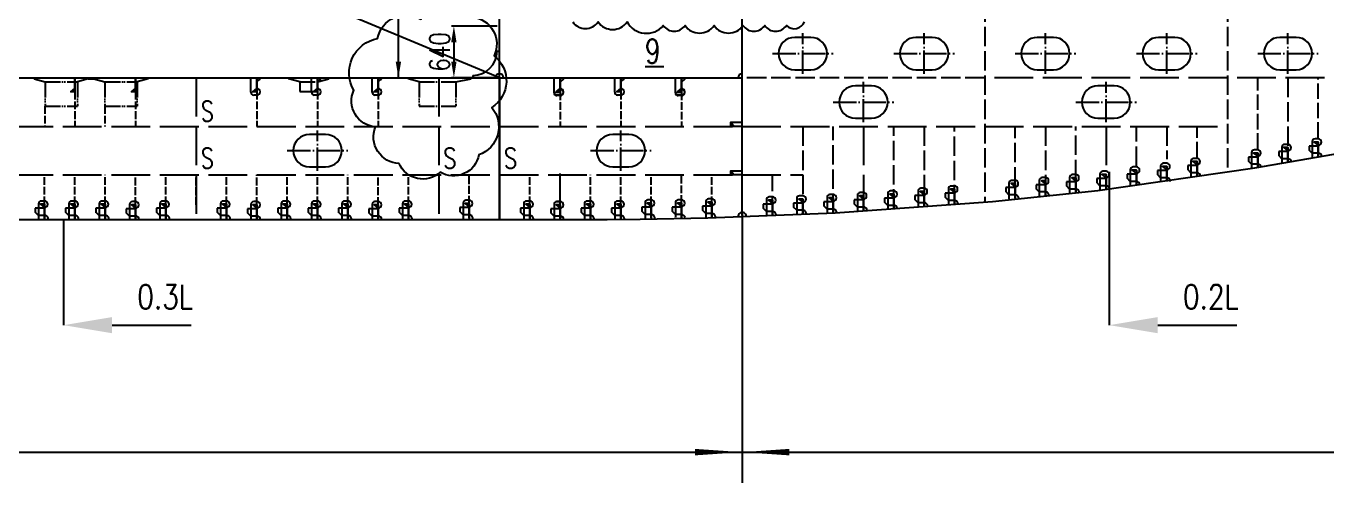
# Model space of a CAD drawing. Extents: x 373818 to 563892, y 592057 to 634257.
# Drawn here: x 517595 to 533682, y 602462 to 608110 of the extents above; entities that cross this region are included whole.
import ezdxf
from ezdxf.enums import TextEntityAlignment as Align

# ---------------------------------------------------------------- set-up
doc = ezdxf.new("R2010")
doc.units = 0
doc.header["$LTSCALE"] = 40
doc.header["$MEASUREMENT"] = 0
for name, pattern in [('ACAD_ISO02W100', [15, 12, -3]), ('ACAD_ISO04W100', [30.5, 24, -3, 0.5, -3]), ('ACAD_ISO05W100', [34, 24, -3, 0.5, -3, 0.5, -3])]:
    doc.linetypes.add(name, pattern=pattern)
doc.layers.get('0').update_dxf_attribs({"linetype": 'CONTINUOUS'})
doc.layers.get('DEFPOINTS').update_dxf_attribs({"linetype": 'CONTINUOUS'})
for name, color, linetype in [('01CONTINUOUS', 2, 'CONTINUOUS'), ('C-CEN', 4, 'ACAD_ISO04W100'), ('C-CON', 4, 'CONTINUOUS'), ('C-DAS', 4, 'ACAD_ISO02W100'), ('MODIFY', 7, 'CONTINUOUS'), ('Y-CON', 2, 'CONTINUOUS'), ('Y-DAS', 2, 'ACAD_ISO02W100')]:
    doc.layers.add(name, color=color, linetype=linetype)
doc.styles.add('ROMANS', font='romans.shx', dxfattribs={"width": 0.75, "height": 250, "bigfont": 'hzdx.shx'})
doc.dimstyles.new('DM-100', dxfattribs={"dimscale": 0, "dimtxt": 250, "dimasz": 200, "dimexe": 30, "dimexo": 30, "dimgap": 50, "dimtad": 1, "dimdec": 0, "dimzin": 0, "dimdsep": 46, "dimtxsty": 'ROMANS', "dimcen": 0, "dimclrd": 1, "dimclre": 1, "dimclrt": 1, "dimadec": 0, "dimazin": 0, "dimtfac": 1, "dimtdec": 0, "dimtmove": 0, "dimatfit": 3, "dimfxl": 1, "dimtolj": 1, "dimtzin": 0, "dimarcsym": 0})

# ---------------------------------------------------------------- blocks, each defined once
blk = doc.blocks.new('A$C3512239F')
at = {"color": 7, "linetype": 'ACAD_ISO04W100', "ltscale": 0.3}
for p, q in [((375, 0), (375, 500)), ((0, 250), (750, 250))]:
    blk.add_line(p, q, dxfattribs=at)
at = {"color": 7, "linetype": 'Continuous'}
for p, q in [((475, 450), (275, 450)), ((275, 50), (475, 50))]:
    blk.add_line(p, q, dxfattribs=at)
for centre, start, end in [((275, 250), 90, 270), ((475, 250), 270, 90)]:
    blk.add_arc(centre, 200, start, end, dxfattribs=at)
blk = doc.blocks.new('*D70')
at = {"color": 1, "linetype": 'ByBlock', "transparency": 16777216}
for p, q in [((523420, 609254), (522856, 609254)), ((522886, 609054), (522886, 608814)), ((523420, 608614), (522856, 608614))]:
    blk.add_line(p, q, dxfattribs=at)
for points in [[(522853, 609054), (522919, 609054), (522886, 609254)], [(522853, 608814), (522919, 608814), (522886, 608614)]]:
    blk.add_solid(points, dxfattribs=at)
at = {"layer": 'DEFPOINTS', "color": 0, "linetype": 'ByBlock', "transparency": 16777216}
for p in [(523450, 609254), (522886, 608614), (523450, 608614)]:
    blk.add_point(p, dxfattribs=at)
at = {"color": 1, "linetype": 'ByBlock', "transparency": 16777216, "insert": (522711, 608934), "char_height": 250, "attachment_point": 5, "rotation": 90, "style": 'ROMANS'}
blk.add_mtext('\\A1;640', dxfattribs=at)
blk = doc.blocks.new('A$C771200ED')
at = {"layer": 'C-CON', "linetype": 'ACAD_ISO05W100', "ltscale": 0.2}
for p, q in [((135, 350), (535, 350)), ((135, 50), (135, 350)), ((535, 50), (535, 350)), ((0, 12), (135, 50)), ((0, 12), (0, 0)), ((135, 50), (535, 50)), ((670, 12), (535, 50)), ((670, 12), (670, 0))]:
    blk.add_line(p, q, dxfattribs=at)

msp = doc.modelspace()

# ---------------------------------------------------------------- linework, layer by layer
for p, q in [((522200.3, 607469.9), (522200.3, 624969.9)), ((523420.3, 607799.9), (523450.3, 607799.9)), ((525253, 607609.9), (525482.5, 607609.9)), ((518365.3, 607457.9), (518435.3, 607457.9)), ((523120.3, 607499.9), (523120.3, 607469.9)), ((520450.3, 607256.7), (520410.3, 607256.7)), ((521200.3, 607256.7), (521160.3, 607256.7)), ((521950.3, 607256.7), (521910.3, 607256.7)), ((524200.3, 607256.7), (524160.3, 607256.7)), ((524200.3, 607249.9), (524160.3, 607249.9)), ((524200.3, 607249.9), (524160.3, 607249.9)), ((524950.3, 607256.7), (524910.3, 607256.7)), ((525700.3, 607256.7), (525660.3, 607256.7)), ((525700.3, 607249.9), (525660.3, 607249.9)), ((525700.3, 607249.9), (525660.3, 607249.9)), ((526310.3, 606919.9), (526450.3, 606919.9)), ((533200.3, 606647.3), (533160.3, 606647.3)), ((533575.3, 606716.2), (533535.3, 606716.2)), ((532825.3, 606579.9), (532785.3, 606579.9)), ((531325.3, 606368.1), (531285.3, 606368.1)), ((531700.3, 606413.9), (531660.3, 606413.9)), ((532075.3, 606474), (532035.3, 606474)), ((526310.3, 606319.9), (526450.3, 606319.9)), ((529825.3, 606202.2), (529785.3, 606202.2)), ((530200.3, 606237.6), (530160.3, 606237.6)), ((530575.3, 606273.3), (530535.3, 606273.3)), ((530950.3, 606315.2), (530910.3, 606315.2)), ((530990.1, 606309.8), (530990.1, 604412.6)), ((527200.3, 606011.4), (527160.3, 606011.4)), ((527575.3, 606025.7), (527535.3, 606025.7)), ((527950.3, 606051.7), (527910.3, 606051.7)), ((528325.5, 606071.5), (528285.5, 606071.5)), ((528700.3, 606105.5), (528660.3, 606105.5)), ((529075.3, 606132.4), (529035.3, 606132.4)), ((517825.3, 605947), (517785.3, 605947)), ((518200.3, 605947), (518160.3, 605947)), ((518575.3, 605947), (518535.3, 605947)), ((518950.3, 605940.3), (518910.3, 605940.3)), ((519325.3, 605947), (519285.3, 605947)), ((520075.3, 605947), (520035.3, 605947)), ((520450.3, 605940.3), (520410.3, 605940.3)), ((520825.3, 605947), (520785.3, 605947)), ((521200.3, 605947), (521160.3, 605947)), ((521575.3, 605947), (521535.3, 605947)), ((521950.3, 605940.3), (521910.3, 605940.3)), ((522325.3, 605947), (522285.3, 605947)), ((523075.3, 605957), (523035.3, 605957)), ((523825.3, 605947), (523785.3, 605947)), ((523825.3, 605947), (523785.3, 605947)), ((524200.3, 605939.9), (524160.3, 605939.9)), ((524200.3, 605938.6), (524160.3, 605938.6)), ((524575.3, 605947), (524535.3, 605947)), ((524575.3, 605947), (524535.3, 605947)), ((524950.3, 605947), (524910.3, 605947)), ((525325.3, 605960.4), (525285.3, 605960.4)), ((525700.3, 605959.7), (525660.3, 605959.7)), ((526075.3, 605973.3), (526035.3, 605973.3)), ((526825.3, 605997.1), (526785.3, 605997.1)), ((518060, 605719.9), (518060, 604412.6)), ((526450.3, 605814.4), (526450.3, 602462.2)), ((451450.3, 602843.3), (526450.3, 602843.3)), ((526450.3, 602843.3), (561030.3, 602843.3))]:
    msp.add_line(p, q)
at = {"color": 7, "ltscale": 0.2}
for p, q in [((520375.3, 607291.7), (520375.3, 607469.9)), ((521125.3, 607291.7), (521125.3, 607469.9)), ((521875.3, 607291.7), (521875.3, 607469.9)), ((524125.3, 607291.7), (524125.3, 607469.9)), ((524125.3, 607284.9), (524125.3, 607463.1)), ((524125.3, 607284.9), (524125.3, 607463.1)), ((524875.3, 607291.7), (524875.3, 607469.9)), ((525625.3, 607291.7), (525625.3, 607469.9)), ((525625.3, 607284.9), (525625.3, 607463.1)), ((525625.3, 607284.9), (525625.3, 607463.1)), ((533500.3, 606681.2), (533500.3, 606476.2)), ((532825.3, 606490.5), (532710.3, 606490.5)), ((532710.3, 606490.5), (532710.3, 606440.9)), ((532750.3, 606544.9), (532750.3, 606339.9)), ((533200.3, 606557.9), (533085.3, 606557.9)), ((533085.3, 606557.9), (533085.3, 606508.3)), ((533125.3, 606468.3), (533085.3, 606508.3)), ((533125.3, 606612.3), (533125.3, 606407.2)), ((533575.3, 606626.8), (533460.3, 606626.8)), ((533460.3, 606626.8), (533460.3, 606577.2)), ((533500.3, 606537.2), (533460.3, 606577.2)), ((533575.3, 606537.2), (533500.3, 606537.2)), ((531250.3, 606333.1), (531250.3, 606129.6)), ((531700.3, 606324.4), (531585.3, 606324.4)), ((531585.3, 606324.4), (531585.3, 606274.9)), ((531625.3, 606378.9), (531625.3, 606186.7)), ((532075.3, 606384.6), (531960.3, 606384.6)), ((531960.3, 606384.6), (531960.3, 606335)), ((532000.3, 606295), (531960.3, 606335)), ((532000.3, 606439), (532000.3, 606233.9)), ((532750.3, 606400.9), (532710.3, 606440.9)), ((532825.3, 606400.9), (532750.3, 606400.9)), ((533200.3, 606468.3), (533125.3, 606468.3)), ((529750.3, 606167.2), (529750.3, 605975)), ((530125.3, 606202.6), (530125.3, 606010.5)), ((530575.3, 606183.8), (530460.3, 606183.8)), ((530460.3, 606183.8), (530460.3, 606134.3)), ((530500.3, 606238.3), (530500.3, 606046.1)), ((530950.3, 606225.7), (530835.3, 606225.7)), ((530835.3, 606225.7), (530835.3, 606176.1)), ((530875.3, 606136.1), (530835.3, 606176.1)), ((530875.3, 606280.2), (530875.3, 606088)), ((531325.3, 606278.6), (531210.3, 606278.6)), ((531210.3, 606278.6), (531210.3, 606229.1)), ((531250.3, 606189.1), (531210.3, 606229.1)), ((531325.3, 606189.1), (531250.3, 606189.1)), ((531625.3, 606234.9), (531585.3, 606274.9)), ((531700.3, 606234.9), (531625.3, 606234.9)), ((532075.3, 606295), (532000.3, 606295)), ((527875.3, 606016.7), (527875.3, 605824.6)), ((528250.5, 606036.5), (528250.5, 605846.1)), ((528585.3, 606016.1), (528585.3, 605966.5)), ((528700.3, 606016.1), (528585.3, 606016.1)), ((528625.3, 606070.5), (528625.3, 605878.4)), ((529075.3, 606043), (528960.3, 606043)), ((528960.3, 606043), (528960.3, 605993.4)), ((529000.3, 606097.4), (529000.3, 605905.3)), ((529825.3, 606112.7), (529710.3, 606112.7)), ((529710.3, 606112.7), (529710.3, 606063.2)), ((529750.3, 606023.2), (529710.3, 606063.2)), ((529825.3, 606023.2), (529750.3, 606023.2)), ((530200.3, 606148.2), (530085.3, 606148.2)), ((530085.3, 606148.2), (530085.3, 606098.6)), ((530125.3, 606058.6), (530085.3, 606098.6)), ((530200.3, 606058.6), (530125.3, 606058.6)), ((530500.3, 606094.3), (530460.3, 606134.3)), ((530575.3, 606094.3), (530500.3, 606094.3)), ((530950.3, 606136.1), (530875.3, 606136.1)), ((517825.3, 605857.6), (517710.3, 605857.6)), ((517710.3, 605857.6), (517710.3, 605808)), ((517750.3, 605912), (517750.3, 605719.9)), ((518085.3, 605857.6), (518085.3, 605808)), ((518200.3, 605857.6), (518085.3, 605857.6)), ((518125.3, 605912), (518125.3, 605719.9)), ((518575.3, 605857.6), (518460.3, 605857.6)), ((518460.3, 605857.6), (518460.3, 605808)), ((518460.3, 605850.1), (518460.3, 605800.6)), ((518500.3, 605912), (518500.3, 605719.9)), ((518950.3, 605850.8), (518835.3, 605850.8)), ((518835.3, 605850.8), (518835.3, 605801.3)), ((518875.3, 605905.3), (518875.3, 605727.1)), ((519325.3, 605857.6), (519210.3, 605857.6)), ((519210.3, 605857.6), (519210.3, 605808)), ((519250.3, 605912), (519250.3, 605719.9)), ((520075.3, 605857.6), (519960.3, 605857.6)), ((519960.3, 605857.6), (519960.3, 605808)), ((520000.3, 605912), (520000.3, 605719.9)), ((520450.3, 605850.8), (520335.3, 605850.8)), ((520335.3, 605850.8), (520335.3, 605801.3)), ((520375.3, 605905.3), (520375.3, 605727.1)), ((520825.3, 605857.6), (520710.3, 605857.6)), ((520710.3, 605857.6), (520710.3, 605808)), ((520750.3, 605912), (520750.3, 605719.9)), ((521085.3, 605857.6), (521085.3, 605808)), ((521200.3, 605857.6), (521085.3, 605857.6)), ((521125.3, 605912), (521125.3, 605719.9)), ((521575.3, 605857.6), (521460.3, 605857.6)), ((521460.3, 605857.6), (521460.3, 605808)), ((521460.3, 605850.1), (521460.3, 605800.6)), ((521500.3, 605912), (521500.3, 605719.9)), ((521835.3, 605850.8), (521835.3, 605801.3)), ((521950.3, 605850.8), (521835.3, 605850.8)), ((521875.3, 605905.3), (521875.3, 605727.1)), ((522210.3, 605857.6), (522210.3, 605808)), ((522325.3, 605857.6), (522210.3, 605857.6)), ((522250.3, 605912), (522250.3, 605719.9)), ((523075.3, 605867.6), (522960.3, 605867.6)), ((522960.3, 605867.6), (522960.3, 605818)), ((523000.3, 605922), (523000.3, 605729.9)), ((523710.3, 605857.6), (523710.3, 605808)), ((523710.3, 605857.6), (523710.3, 605808)), ((523825.3, 605857.6), (523710.3, 605857.6)), ((523825.3, 605857.6), (523710.3, 605857.6)), ((523750.3, 605912), (523750.3, 605719.9)), ((523750.3, 605912), (523750.3, 605719.9)), ((524200.3, 605850.4), (524085.3, 605850.4)), ((524085.3, 605850.4), (524085.3, 605800.9)), ((524200.3, 605849.1), (524085.3, 605849.1)), ((524085.3, 605849.1), (524085.3, 605799.6)), ((524125.3, 605904.9), (524125.3, 605726.7)), ((524125.3, 605903.6), (524125.3, 605725.4)), ((524575.3, 605857.6), (524460.3, 605857.6)), ((524460.3, 605857.6), (524460.3, 605808)), ((524575.3, 605857.6), (524460.3, 605857.6)), ((524460.3, 605857.6), (524460.3, 605808)), ((524500.3, 605912), (524500.3, 605719.9)), ((524500.3, 605912), (524500.3, 605719.9)), ((524950.3, 605857.6), (524835.3, 605857.6)), ((524835.3, 605857.6), (524835.3, 605808)), ((524875.3, 605912), (524875.3, 605719.9)), ((525210.3, 605870.9), (525210.3, 605821.4)), ((525325.3, 605870.9), (525210.3, 605870.9)), ((525250.3, 605925.4), (525250.3, 605733.2)), ((525585.3, 605870.2), (525585.3, 605820.7)), ((525700.3, 605870.2), (525585.3, 605870.2)), ((525625.3, 605924.7), (525625.3, 605746.5)), ((525960.3, 605883.6), (525960.3, 605834)), ((526075.3, 605883.6), (525960.3, 605883.6)), ((526000.3, 605938.3), (526000.3, 605746.2)), ((526710.3, 605907.7), (526710.3, 605858.1)), ((526825.3, 605907.7), (526710.3, 605907.7)), ((526750.3, 605818.1), (526710.3, 605858.1)), ((526750.3, 605962.1), (526750.3, 605770)), ((527085.3, 605921.9), (527085.3, 605872.4)), ((527200.3, 605921.9), (527085.3, 605921.9)), ((527125.3, 605832.4), (527085.3, 605872.4)), ((527125.3, 605976.4), (527125.3, 605784.2)), ((527460.3, 605936.2), (527460.3, 605886.7)), ((527575.3, 605936.2), (527460.3, 605936.2)), ((527500.3, 605846.7), (527460.3, 605886.7)), ((527500.3, 605990.7), (527500.3, 605798.5)), ((527575.3, 605846.7), (527500.3, 605846.7)), ((527835.3, 605962.3), (527835.3, 605912.7)), ((527950.3, 605962.3), (527835.3, 605962.3)), ((527875.3, 605872.7), (527835.3, 605912.7)), ((527950.3, 605872.7), (527875.3, 605872.7)), ((528210.5, 605982), (528210.5, 605932.5)), ((528325.5, 605982), (528210.5, 605982)), ((528250.5, 605892.5), (528210.5, 605932.5)), ((528325.5, 605892.5), (528250.5, 605892.5)), ((528625.3, 605926.5), (528585.3, 605966.5)), ((528700.3, 605926.5), (528625.3, 605926.5)), ((529000.3, 605953.4), (528960.3, 605993.4)), ((529075.3, 605953.4), (529000.3, 605953.4)), ((517750.3, 605768), (517710.3, 605808)), ((517825.3, 605768), (517750.3, 605768)), ((518125.3, 605768), (518085.3, 605808)), ((518200.3, 605768), (518125.3, 605768)), ((518500.3, 605768), (518460.3, 605808)), ((518575.3, 605768), (518500.3, 605768)), ((518875.3, 605761.3), (518835.3, 605801.3)), ((518950.3, 605761.3), (518875.3, 605761.3)), ((519250.3, 605768), (519210.3, 605808)), ((519325.3, 605768), (519250.3, 605768)), ((520000.3, 605768), (519960.3, 605808)), ((520075.3, 605768), (520000.3, 605768)), ((520375.3, 605761.3), (520335.3, 605801.3)), ((520450.3, 605761.3), (520375.3, 605761.3)), ((520750.3, 605768), (520710.3, 605808)), ((520825.3, 605768), (520750.3, 605768)), ((521125.3, 605768), (521085.3, 605808)), ((521200.3, 605768), (521125.3, 605768)), ((521500.3, 605768), (521460.3, 605808)), ((521575.3, 605768), (521500.3, 605768)), ((521875.3, 605761.3), (521835.3, 605801.3)), ((521950.3, 605761.3), (521875.3, 605761.3)), ((522250.3, 605768), (522210.3, 605808)), ((522325.3, 605768), (522250.3, 605768)), ((523000.3, 605778), (522960.3, 605818)), ((523075.3, 605778), (523000.3, 605778)), ((523750.3, 605768), (523710.3, 605808)), ((523750.3, 605768), (523710.3, 605808)), ((523825.3, 605768), (523750.3, 605768)), ((523825.3, 605768), (523750.3, 605768)), ((524125.3, 605760.9), (524085.3, 605800.9)), ((524125.3, 605759.6), (524085.3, 605799.6)), ((524200.3, 605760.9), (524125.3, 605760.9)), ((524200.3, 605759.6), (524125.3, 605759.6)), ((524500.3, 605768), (524460.3, 605808)), ((524500.3, 605768), (524460.3, 605808)), ((524575.3, 605768), (524500.3, 605768)), ((524575.3, 605768), (524500.3, 605768)), ((524875.3, 605768), (524835.3, 605808)), ((524950.3, 605768), (524875.3, 605768)), ((525250.3, 605781.4), (525210.3, 605821.4)), ((525325.3, 605781.4), (525250.3, 605781.4)), ((525625.3, 605780.7), (525585.3, 605820.7)), ((525700.3, 605780.7), (525625.3, 605780.7)), ((526000.3, 605794), (525960.3, 605834)), ((526075.3, 605794), (526000.3, 605794)), ((526825.3, 605818.1), (526750.3, 605818.1)), ((527200.3, 605832.4), (527125.3, 605832.4))]:
    msp.add_line(p, q, dxfattribs=at)
at = {"color": 0, "linetype": 'ByBlock'}
for p, q in [((518660, 604412.6), (519638.4, 604412.6)), ((531590.1, 604412.6), (532568.5, 604412.6))]:
    msp.add_line(p, q, dxfattribs=at)
for points in [[(526450.3, 602843.3, 0, 80, 0), (525868.1, 602843.3, 80, 80, 0)], [(526450.3, 602843.3, 0, 80, 0), (527032.5, 602843.3, 80, 80, 0)]]:
    msp.add_lwpolyline(points, format="xyseb")
for centre, radius, start, end in [((523120.3, 607799.9), 300, 270, 360), ((520410.3, 607291.7), 35, 180, 270), ((520450.3, 607296.7), 40, 270, 90), ((521160.3, 607291.7), 35, 180, 270), ((521200.3, 607296.7), 40, 270, 90), ((521910.3, 607291.7), 35, 180, 270), ((521950.3, 607296.7), 40, 270, 90), ((524160.3, 607291.7), 35, 180, 270), ((524200.3, 607296.7), 40, 270, 90), ((524200.3, 607289.9), 40, 270, 90), ((524200.3, 607289.9), 40, 270, 90), ((524910.3, 607291.7), 35, 180, 270), ((524950.3, 607296.7), 40, 270, 90), ((525660.3, 607291.7), 35, 180, 270), ((525700.3, 607296.7), 40, 270, 90), ((525700.3, 607289.9), 40, 270, 90), ((525700.3, 607289.9), 40, 270, 90), ((524160.3, 607284.9), 35, 180, 270), ((524160.3, 607284.9), 35, 180, 270), ((525660.3, 607284.9), 35, 180, 270), ((525660.3, 607284.9), 35, 180, 270), ((533160.3, 606612.3), 35, 90, 180), ((533200.3, 606607.3), 40, 270, 90), ((533535.3, 606681.2), 35, 90, 180), ((533575.3, 606676.2), 40, 270, 90), ((532785.3, 606544.9), 35, 90, 180), ((532825.3, 606539.9), 40, 270, 90), ((531285.3, 606333.1), 35, 90, 180), ((531325.3, 606328.1), 40, 270, 90), ((531660.3, 606378.9), 35, 90, 180), ((531700.3, 606373.9), 40, 270, 90), ((532035.3, 606439), 35, 90, 180), ((532075.3, 606434), 40, 270, 90), ((529785.3, 606167.2), 35, 90, 180), ((529825.3, 606162.2), 40, 270, 90), ((530160.3, 606202.6), 35, 90, 180), ((530200.3, 606197.6), 40, 270, 90), ((530535.3, 606238.3), 35, 90, 180), ((530575.3, 606233.3), 40, 270, 90), ((530910.3, 606280.2), 35, 90, 180), ((530950.3, 606275.2), 40, 270, 90), ((527160.3, 605976.4), 35, 90, 180), ((527200.3, 605971.4), 40, 270, 90), ((527535.3, 605990.7), 35, 90, 180), ((527575.3, 605985.7), 40, 270, 90), ((527910.3, 606016.7), 35, 90, 180), ((527950.3, 606011.7), 40, 270, 90), ((528285.5, 606036.5), 35, 90, 180), ((528325.5, 606031.5), 40, 270, 90), ((528660.3, 606070.5), 35, 90, 180), ((528700.3, 606065.5), 40, 270, 90), ((529035.3, 606097.4), 35, 90, 180), ((529075.3, 606092.4), 40, 270, 90), ((517785.3, 605912), 35, 90, 180), ((517825.3, 605907), 40, 270, 90), ((518160.3, 605912), 35, 90, 180), ((518200.3, 605907), 40, 270, 90), ((518535.3, 605912), 35, 90, 180), ((518575.3, 605907), 40, 270, 90), ((518910.3, 605905.3), 35, 90, 180), ((518950.3, 605900.3), 40, 270, 90), ((519285.3, 605912), 35, 90, 180), ((519325.3, 605907), 40, 270, 90), ((520035.3, 605912), 35, 90, 180), ((520075.3, 605907), 40, 270, 90), ((520410.3, 605905.3), 35, 90, 180), ((520450.3, 605900.3), 40, 270, 90), ((520785.3, 605912), 35, 90, 180), ((520825.3, 605907), 40, 270, 90), ((521160.3, 605912), 35, 90, 180), ((521200.3, 605907), 40, 270, 90), ((521535.3, 605912), 35, 90, 180), ((521575.3, 605907), 40, 270, 90), ((521910.3, 605905.3), 35, 90, 180), ((521950.3, 605900.3), 40, 270, 90), ((522285.3, 605912), 35, 90, 180), ((522325.3, 605907), 40, 270, 90), ((523035.3, 605922), 35, 90, 180), ((523075.3, 605917), 40, 270, 90), ((523785.3, 605912), 35, 90, 180), ((523785.3, 605912), 35, 90, 180), ((523825.3, 605907), 40, 270, 90), ((523825.3, 605907), 40, 270, 90), ((524160.3, 605904.9), 35, 90, 180), ((524160.3, 605903.6), 35, 90, 180), ((524200.3, 605899.9), 40, 270, 90), ((524200.3, 605898.6), 40, 270, 90), ((524535.3, 605912), 35, 90, 180), ((524535.3, 605912), 35, 90, 180), ((524575.3, 605907), 40, 270, 90), ((524575.3, 605907), 40, 270, 90), ((524910.3, 605912), 35, 90, 180), ((524950.3, 605907), 40, 270, 90), ((525285.3, 605925.4), 35, 90, 180), ((525325.3, 605920.4), 40, 270, 90), ((525660.3, 605924.7), 35, 90, 180), ((525700.3, 605919.7), 40, 270, 90), ((526035.3, 605938.3), 35, 90, 180), ((526075.3, 605933.3), 40, 270, 90), ((526785.3, 605962.1), 35, 90, 180), ((526825.3, 605957.1), 40, 270, 90)]:
    msp.add_arc(centre, radius, start, end)
at = {"color": 7, "ltscale": 0.2}
for centre, start, end in [((520450.3, 607480.7), 270, 346.1274), ((521200.3, 607480.7), 270, 346.1274), ((521950.3, 607480.7), 270, 346.1274), ((524200.3, 607473.9), 270, 354.89379), ((524950.3, 607480.7), 270, 346.1274), ((525700.3, 607473.9), 270, 354.89379), ((533575.3, 606492.2), 5.85431, 90), ((532825.3, 606355.9), 5.85431, 90), ((533200.3, 606423.3), 5.85431, 90), ((531325.3, 606144.1), 4.65241, 90), ((531700.3, 606189.9), 355.97755, 90), ((532075.3, 606250), 5.85431, 90), ((529825.3, 605978.2), 355.97755, 90), ((530200.3, 606013.6), 355.97755, 90), ((530575.3, 606049.3), 355.97755, 90), ((530950.3, 606091.2), 355.97755, 90), ((527575.3, 605801.7), 355.97755, 90), ((527950.3, 605827.7), 0.09199, 90), ((528325.5, 605847.5), 12.49614, 90), ((528700.3, 605881.5), 0.09199, 90), ((529075.3, 605908.4), 355.97755, 90), ((517825.3, 605723), 355.97755, 90), ((518200.3, 605723), 355.97755, 90), ((518575.3, 605723), 355.97755, 90), ((518950.3, 605716.3), 4.59882, 90), ((519325.3, 605723), 355.97755, 90), ((520075.3, 605723), 355.97755, 90), ((520450.3, 605716.3), 4.59882, 90), ((520825.3, 605723), 355.97755, 90), ((521200.3, 605723), 355.97755, 90), ((521575.3, 605723), 355.97755, 90), ((521950.3, 605716.3), 4.59882, 90), ((522325.3, 605723), 355.97755, 90), ((523075.3, 605733), 355.97755, 90), ((523825.3, 605723), 355.97755, 90), ((523825.3, 605723), 355.97755, 90), ((524200.3, 605715.9), 360, 90), ((524200.3, 605714.6), 6.77748, 90), ((524575.3, 605723), 355.97755, 90), ((524575.3, 605723), 355.97755, 90), ((524950.3, 605723), 355.97755, 90), ((525325.3, 605736.4), 355.97755, 90), ((525700.3, 605735.7), 7.3372, 90), ((526075.3, 605749.3), 355.97755, 90), ((526825.3, 605773.1), 355.97755, 90), ((527200.3, 605787.4), 355.97755, 90)]:
    msp.add_arc(centre, 45, start, end, dxfattribs=at)
at = {"color": 1, "linetype": 'ByBlock'}
msp.add_solid([(522167, 607669.9), (522233.7, 607669.9), (522200.3, 607469.9)], dxfattribs=at)
at = {"color": 0, "linetype": 'ByBlock'}
for points in [[(518660, 604512.6), (518660, 604312.6), (518060, 604412.6)], [(531590.1, 604512.6), (531590.1, 604312.6), (530990.1, 604412.6)]]:
    msp.add_solid(points, dxfattribs=at)
at = {"layer": '01CONTINUOUS'}
for p, q in [((526450.3, 605769.8), (526450.3, 626684.1)), ((523450.3, 605719.9), (523450.3, 625119.9)), ((450690.3, 607469.9), (526450.3, 607469.9)), ((451450.3, 607469.9), (526450.3, 607469.9)), ((455541.2, 605719.9), (524572.1, 605719.9))]:
    msp.add_line(p, q, dxfattribs=at)
msp.add_lwpolyline([(476450.3, 605719.9), (515850.3, 605719.9), (517850.3, 605719.9), (521100.3, 605719.9), (522983.4, 605719.9), (524350.3, 605719.9), (524553.2, 605719.9), (524570.9, 605719.9), (524780.5, 605720.4), (525187.7, 605723.5), (526024.6, 605739.5), (527600.3, 605799.5), (529546.3, 605939.1), (530850.3, 606079), (532788.3, 606356.4), (534100.3, 606585.7)], dxfattribs=at)
at = {"layer": 'C-CEN', "ltscale": 2}
msp.add_line((523450.3, 607469.9), (481450.3, 624969.9), dxfattribs=at)
at = {"layer": 'C-CON', "linetype": 'ACAD_ISO05W100', "ltscale": 0.2}
for p, q in [((520839.5, 607457.9), (520839.5, 607469.9)), ((520979.5, 607419.9), (520839.5, 607457.9)), ((521199.5, 607419.9), (521339.5, 607457.9)), ((521339.5, 607457.9), (521339.5, 607469.9)), ((522320.3, 607457.9), (522320.3, 607469.9)), ((522320.3, 607457.9), (522320.3, 607469.9)), ((522455.3, 607419.9), (522320.3, 607457.9)), ((522455.3, 607419.9), (522320.3, 607457.9)), ((522910.3, 607419.9), (523100.3, 607457.9)), ((523100.3, 607457.9), (523100.3, 607469.9)), ((523100.3, 607457.9), (523100.3, 607469.9)), ((520979.5, 607419.9), (520979.5, 607299.9)), ((520979.5, 607419.9), (521199.5, 607419.9)), ((520979.5, 607299.9), (521199.5, 607299.9)), ((521199.5, 607419.9), (521199.5, 607299.9)), ((522455.3, 607419.9), (522910.3, 607419.9)), ((522455.3, 607419.9), (522455.3, 607119.9)), ((522455.3, 607419.9), (522455.3, 607119.9)), ((522910.3, 607419.9), (522910.3, 607119.9)), ((522910.3, 607419.9), (522910.3, 607119.9)), ((522455.3, 607119.9), (522910.3, 607119.9))]:
    msp.add_line(p, q, dxfattribs=at)
at = {"layer": 'C-CON'}
for centre, start, end in [((523450.3, 607469.9), 0, 180), ((526450.3, 607469.9), 90, 180), ((526450.3, 607469.9), 90, 180), ((526451.5, 605755.7), 3.0374, 183.71756)]:
    msp.add_arc(centre, 50, start, end, dxfattribs=at)
at = {"layer": 'C-DAS'}
for p, q in [((535450.3, 607469.9), (529450.3, 607469.9)), ((451450.3, 606869.9), (532450.3, 606869.9)), ((451450.3, 606269.9), (527200.3, 606269.9))]:
    msp.add_line(p, q, dxfattribs=at)
at = {"layer": 'MODIFY', "color": 1, "linetype": 'Continuous'}
msp.add_lwpolyline([(522209.2, 606410.7, -0.5205671), (521916, 606863.4, -0.5205671), (521649.4, 607316, -0.5205671), (521942.7, 607955.1, -0.5205671), (522475.8, 608194.7, -0.5205671), (523115.5, 608221.3, -0.5205671), (523382.1, 607742, -0.5205671), (523355.4, 607103, -0.5205671), (523195.5, 606517.2, -0.5205671), (522715.7, 606304.2, -0.5205671), (522209.2, 606410.7)], format="xyb", close=True, dxfattribs=at)
msp.add_lwpolyline([(524356.2, 608160.2, 0.5205671), (524669.7, 608160.2, 0.5205671), (525028, 608160.2, 0.5205671), (525475.8, 608115.5, 0.5205671), (525744.5, 608115.5, 0.5205671), (526102.8, 608115.5, 0.5205671), (526461.1, 608115.5, 0.5205671), (526729.8, 608115.5, 0.5205671), (526998.5, 608115.5, 0.5205671), (527222.4, 608160.2, 0.5205671)], format="xyb", dxfattribs=at)
at = {"layer": 'Y-CON'}
for p, q in [((518200.3, 607296.7), (518200.3, 607469.9)), ((518950.3, 607296.7), (518950.3, 607469.9)), ((520450.3, 607296.7), (520450.3, 607469.9)), ((521200.3, 607296.7), (521200.3, 607469.9)), ((521950.3, 607296.7), (521950.3, 607469.9)), ((524200.3, 607296.7), (524200.3, 607469.9)), ((524200.3, 607289.9), (524200.3, 607469.9)), ((524200.3, 607289.9), (524200.3, 607469.9)), ((524950.3, 607296.7), (524950.3, 607469.9)), ((525700.3, 607289.9), (525700.3, 607469.9)), ((525700.3, 607289.9), (525700.3, 607469.9)), ((525700.3, 607296.7), (525700.3, 607469.9)), ((523450.3, 607304.9), (523450.3, 605729.9)), ((533575.3, 606676.2), (533575.3, 606489.1)), ((532825.3, 606539.9), (532825.3, 606352.8)), ((533200.3, 606607.3), (533200.3, 606420.2)), ((531325.3, 606328.1), (531325.3, 606141)), ((531700.3, 606373.9), (531700.3, 606186.7)), ((532075.3, 606434), (532075.3, 606246.9)), ((529825.3, 606162.2), (529825.3, 605975)), ((530200.3, 606197.6), (530200.3, 606010.5)), ((530575.3, 606233.3), (530575.3, 606046.1)), ((530950.3, 606275.2), (530950.3, 606088)), ((527950.3, 606011.7), (527950.3, 605824.6)), ((528325.5, 606031.5), (528325.5, 605851.5)), ((528700.3, 606065.5), (528700.3, 605878.4)), ((529075.3, 606092.4), (529075.3, 605905.3)), ((517825.3, 605907), (517825.3, 605719.9)), ((518200.3, 605907), (518200.3, 605719.9)), ((518575.3, 605907), (518575.3, 605719.9)), ((518950.3, 605900.3), (518950.3, 605720.3)), ((519325.3, 605907), (519325.3, 605719.9)), ((520075.3, 605907), (520075.3, 605719.9)), ((520450.3, 605900.3), (520450.3, 605720.3)), ((520825.3, 605907), (520825.3, 605719.9)), ((521200.3, 605907), (521200.3, 605719.9)), ((521575.3, 605907), (521575.3, 605719.9)), ((521950.3, 605900.3), (521950.3, 605720.3)), ((522325.3, 605907), (522325.3, 605719.9)), ((523075.3, 605917), (523075.3, 605729.9)), ((523825.3, 605907), (523825.3, 605719.9)), ((523825.3, 605907), (523825.3, 605719.9)), ((524200.3, 605899.9), (524200.3, 605719.9)), ((524200.3, 605898.6), (524200.3, 605718.6)), ((524575.3, 605907), (524575.3, 605719.9)), ((524575.3, 605907), (524575.3, 605719.9)), ((524950.3, 605907), (524950.3, 605719.9)), ((525325.3, 605920.4), (525325.3, 605733.2)), ((525700.3, 605919.7), (525700.3, 605739.7)), ((526075.3, 605933.3), (526075.3, 605746.2)), ((526825.3, 605957.1), (526825.3, 605770)), ((527200.3, 605971.4), (527200.3, 605784.2)), ((527575.3, 605985.7), (527575.3, 605798.5))]:
    msp.add_line(p, q, dxfattribs=at)
for points in [[(518200.3, 607469.9), (518200.3, 607296.7), (518150.3, 607296.7), (518200.3, 607336.7)], [(518950.3, 607469.9), (518950.3, 607296.7), (518900.3, 607296.7), (518950.3, 607336.7)], [(520450.3, 607469.9), (520450.3, 607296.7), (520400.3, 607296.7), (520450.3, 607336.7)], [(521200.3, 607469.9), (521200.3, 607296.7), (521150.3, 607296.7), (521200.3, 607336.7)], [(521950.3, 607469.9), (521950.3, 607296.7), (521900.3, 607296.7), (521950.3, 607336.7)], [(524200.3, 607469.9), (524200.3, 607296.7), (524150.3, 607296.7), (524200.3, 607336.7)], [(524200.3, 607469.9), (524200.3, 607289.9), (524150.3, 607289.9), (524200.3, 607329.9)], [(524200.3, 607469.9), (524200.3, 607289.9), (524150.3, 607289.9), (524200.3, 607329.9)], [(524950.3, 607469.9), (524950.3, 607296.7), (524900.3, 607296.7), (524950.3, 607336.7)], [(525700.3, 607469.9), (525700.3, 607289.9), (525650.3, 607289.9), (525700.3, 607329.9)], [(525700.3, 607469.9), (525700.3, 607289.9), (525650.3, 607289.9), (525700.3, 607329.9)], [(525700.3, 607469.9), (525700.3, 607296.7), (525650.3, 607296.7), (525700.3, 607336.7)], [(526450.3, 606869.9), (526310.3, 606869.9), (526310.3, 606919.9), (526350.3, 606869.9)], [(533575.3, 606496.2), (533575.3, 606676.2), (533525.3, 606676.2), (533575.3, 606636.2)], [(532825.3, 606359.9), (532825.3, 606539.9), (532775.3, 606539.9), (532825.3, 606499.9)], [(533200.3, 606427.3), (533200.3, 606607.3), (533150.3, 606607.3), (533200.3, 606567.3)], [(531325.3, 606148.1), (531325.3, 606328.1), (531275.3, 606328.1), (531325.3, 606288.1)], [(531700.3, 606193.9), (531700.3, 606373.9), (531650.3, 606373.9), (531700.3, 606333.9)], [(532075.3, 606254), (532075.3, 606434), (532025.3, 606434), (532075.3, 606394)], [(526450.3, 606269.9), (526310.3, 606269.9), (526310.3, 606319.9), (526350.3, 606269.9)], [(529825.3, 605982.2), (529825.3, 606162.2), (529775.3, 606162.2), (529825.3, 606122.2)], [(530200.3, 606017.6), (530200.3, 606197.6), (530150.3, 606197.6), (530200.3, 606157.6)], [(530575.3, 606053.3), (530575.3, 606233.3), (530525.3, 606233.3), (530575.3, 606193.3)], [(530950.3, 606095.2), (530950.3, 606275.2), (530900.3, 606275.2), (530950.3, 606235.2)], [(527950.3, 605831.7), (527950.3, 606011.7), (527900.3, 606011.7), (527950.3, 605971.7)], [(528325.5, 605851.5), (528325.5, 606031.5), (528275.5, 606031.5), (528325.5, 605991.5)], [(528700.3, 605885.5), (528700.3, 606065.5), (528650.3, 606065.5), (528700.3, 606025.5)], [(529075.3, 605912.4), (529075.3, 606092.4), (529025.3, 606092.4), (529075.3, 606052.4)], [(517825.3, 605727), (517825.3, 605907), (517775.3, 605907), (517825.3, 605867)], [(518200.3, 605727), (518200.3, 605907), (518150.3, 605907), (518200.3, 605867)], [(518575.3, 605727), (518575.3, 605907), (518525.3, 605907), (518575.3, 605867)], [(518950.3, 605720.3), (518950.3, 605900.3), (518900.3, 605900.3), (518950.3, 605860.3)], [(519325.3, 605727), (519325.3, 605907), (519275.3, 605907), (519325.3, 605867)], [(520075.3, 605727), (520075.3, 605907), (520025.3, 605907), (520075.3, 605867)], [(520450.3, 605720.3), (520450.3, 605900.3), (520400.3, 605900.3), (520450.3, 605860.3)], [(520825.3, 605727), (520825.3, 605907), (520775.3, 605907), (520825.3, 605867)], [(521200.3, 605727), (521200.3, 605907), (521150.3, 605907), (521200.3, 605867)], [(521575.3, 605727), (521575.3, 605907), (521525.3, 605907), (521575.3, 605867)], [(521950.3, 605720.3), (521950.3, 605900.3), (521900.3, 605900.3), (521950.3, 605860.3)], [(522325.3, 605727), (522325.3, 605907), (522275.3, 605907), (522325.3, 605867)], [(523075.3, 605737), (523075.3, 605917), (523025.3, 605917), (523075.3, 605877)], [(523825.3, 605727), (523825.3, 605907), (523775.3, 605907), (523825.3, 605867)], [(523825.3, 605727), (523825.3, 605907), (523775.3, 605907), (523825.3, 605867)], [(524200.3, 605719.9), (524200.3, 605899.9), (524150.3, 605899.9), (524200.3, 605859.9)], [(524200.3, 605718.6), (524200.3, 605898.6), (524150.3, 605898.6), (524200.3, 605858.6)], [(524575.3, 605727), (524575.3, 605907), (524525.3, 605907), (524575.3, 605867)], [(524575.3, 605727), (524575.3, 605907), (524525.3, 605907), (524575.3, 605867)], [(524950.3, 605727), (524950.3, 605907), (524900.3, 605907), (524950.3, 605867)], [(525325.3, 605740.4), (525325.3, 605920.4), (525275.3, 605920.4), (525325.3, 605880.4)], [(525700.3, 605739.7), (525700.3, 605919.7), (525650.3, 605919.7), (525700.3, 605879.7)], [(526075.3, 605753.3), (526075.3, 605933.3), (526025.3, 605933.3), (526075.3, 605893.3)], [(526825.3, 605777.1), (526825.3, 605957.1), (526775.3, 605957.1), (526825.3, 605917.1)], [(527200.3, 605791.4), (527200.3, 605971.4), (527150.3, 605971.4), (527200.3, 605931.4)], [(527575.3, 605805.7), (527575.3, 605985.7), (527525.3, 605985.7), (527575.3, 605945.7)]]:
    msp.add_lwpolyline(points, dxfattribs=at)
at = {"layer": 'Y-DAS', "ltscale": 0.5}
for p, q in [((529450.3, 608699.9), (529450.3, 605939.1)), ((532450.3, 608699.9), (532450.3, 606299.8)), ((523450.3, 607469.9), (523450.3, 605721.3)), ((529450.3, 607469.9), (526450.3, 607469.9)), ((533200.3, 607469.9), (533200.3, 606420.2)), ((527200.3, 606869.9), (527200.3, 605784.2)), ((527575.3, 605798.5), (527575.3, 606869.9)), ((528325.3, 605851.5), (528325.3, 606869.9)), ((528700.3, 606869.9), (528700.3, 605878.4)), ((529075.3, 605905.3), (529075.3, 606869.9)), ((529825.3, 606125.3), (529825.3, 606869.9)), ((530200.3, 606869.9), (530200.3, 606153.9)), ((530575.3, 606216.7), (530575.3, 606869.9)), ((531325.3, 606381), (531325.3, 606869.9)), ((531700.3, 606869.9), (531700.3, 606463.7)), ((526825.3, 605770), (526825.3, 606269.9))]:
    msp.add_line(p, q, dxfattribs=at)
at = {"layer": 'Y-DAS'}
for p, q in [((519700.3, 607469.9), (519700.3, 605719.9)), ((522700.3, 607469.9), (522700.3, 605719.9)), ((527950.3, 606869.9), (527950.3, 605824.6)), ((530950.3, 606869.9), (530950.3, 606301.8))]:
    msp.add_line(p, q, dxfattribs=at)
at = {"layer": 'Y-DAS', "ltscale": 0.4}
for p, q in [((532825.3, 606352.8), (532825.3, 607469.9)), ((533575.3, 606489.1), (533575.3, 607469.9)), ((532075.3, 606246.9), (532075.3, 606869.9))]:
    msp.add_line(p, q, dxfattribs=at)
at = {"layer": 'Y-DAS', "ltscale": 0.2}
for p, q in [((518200.3, 607296.7), (518200.3, 606869.9)), ((518950.3, 607296.7), (518950.3, 606869.9)), ((520450.3, 607296.7), (520450.3, 606869.9)), ((521200.3, 607296.7), (521200.3, 606869.9)), ((521950.3, 607296.7), (521950.3, 606869.9)), ((524200.3, 607296.7), (524200.3, 607175.5)), ((524200.3, 607289.9), (524200.3, 607168.7)), ((524200.3, 607289.9), (524200.3, 606869.9)), ((524950.3, 607296.7), (524950.3, 606869.9)), ((525700.3, 607296.7), (525700.3, 607175.5)), ((525700.3, 607289.9), (525700.3, 606869.9)), ((525700.3, 607289.9), (525700.3, 607168.7)), ((517828.6, 607119.9), (517828.6, 606869.9)), ((518568.6, 607119.9), (518568.6, 606869.9)), ((517825.3, 605907), (517825.3, 606269.9)), ((518200.3, 605907), (518200.3, 606269.9)), ((518575.3, 605907), (518575.3, 606269.9)), ((518950.3, 605900.3), (518950.3, 606271.5)), ((519325.3, 605907), (519325.3, 606269.9)), ((519700.3, 605900.3), (519700.3, 606271.5)), ((520075.3, 605907), (520075.3, 606269.9)), ((520450.3, 605900.3), (520450.3, 606271.5)), ((520825.3, 605907), (520825.3, 606269.9)), ((521200.3, 605907), (521200.3, 606269.9)), ((521575.3, 605907), (521575.3, 606269.9)), ((521950.3, 605900.3), (521950.3, 606271.5)), ((522325.3, 605907), (522325.3, 606269.9)), ((523075.3, 605917), (523075.3, 606279.9)), ((523825.3, 605907), (523825.3, 606269.9)), ((523825.3, 605907), (523825.3, 606269.9)), ((524200.3, 605917.9), (524200.3, 606288)), ((524200.3, 605898.6), (524200.3, 606269.8)), ((524575.3, 605907), (524575.3, 606269.9)), ((524575.3, 605907), (524575.3, 606269.9)), ((524950.3, 605907), (524950.3, 606269.9)), ((525325.3, 605907), (525325.3, 606257.2)), ((525700.3, 605922.8), (525700.3, 606269.9)), ((526075.3, 605907.3), (526075.3, 606269.9))]:
    msp.add_line(p, q, dxfattribs=at)

# ---------------------------------------------------------------- block references
at = {"xscale": -1, "rotation": 180.0000000000089}
for p in [(517695.3, 607469.9), (518435.3, 607469.9)]:
    msp.add_blockref('A$C771200ED', p, dxfattribs=at)
at = {"layer": 'C-CON'}
for p in [(526825.3, 607519.9), (528325.3, 607519.9), (529825.3, 607519.9), (531325.3, 607519.9), (532825.3, 607519.9), (527575.3, 606919.9), (530575.3, 606919.9), (520825.3, 606319.9), (524575.3, 606319.9)]:
    msp.add_blockref('A$C3512239F', p, dxfattribs=at)

# ---------------------------------------------------------------- texts
at = {"color": 7, "style": 'ROMANS', "width": 0.75}
msp.add_text('9', height=300, dxfattribs=at).set_placement((525248.9, 607648.9))
at = {"style": 'ROMANS', "width": 0.8}
for s, p in [('0.3L', (519315.3, 604763.1)), ('0.2L', (532245.4, 604763.1))]:
    msp.add_text(s, height=300, dxfattribs=at).set_placement(p, align=Align.MIDDLE)
at = {"char_height": 250, "width": 4189.533, "attachment_point": 1, "style": 'ROMANS'}
for insert in [(519756, 607180.2), (519756, 606599.9), (519756, 606599.9), (522756, 606599.9), (522756, 606599.9), (523506, 606599.9), (523506, 606599.9)]:
    msp.add_mtext('S', dxfattribs=dict(at, insert=insert))

# ---------------------------------------------------------------- dimensions: what is measured, and where the dimension line sits
dim = msp.add_linear_dim(base=(522885.9, 607469.9), p1=(523450.3, 608109.9), p2=(523450.3, 607469.9), angle=90, dimstyle='DM-100', override={"dimscale": 1, "dimtmove": 1})
dim.commit()
dim.dimension.update_dxf_attribs({"geometry": '*D70', "text_midpoint": (522710.9, 607789.9), "insert": (0, -1143.8)})

doc.saveas('drawing.dxf')
